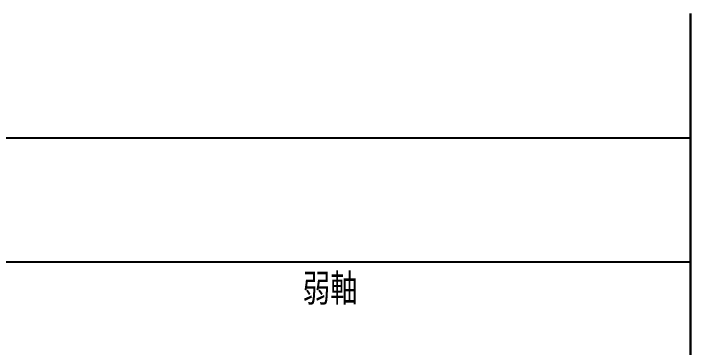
# Model space of a CAD drawing. Extents: x -668440 to 1010955, y -1678500 to 210463.
# Drawn here: x -617175 to -597578, y -986524 to -976843 of the extents above; entities that cross this region are included whole.
import ezdxf
from ezdxf.enums import TextEntityAlignment as Align

# ---------------------------------------------------------------- set-up
doc = ezdxf.new("R2010")
doc.units = 0
doc.header["$MEASUREMENT"] = 0
doc.layers.get('0').update_dxf_attribs({"color": 3, "linetype": 'CONTINUOUS'})
doc.layers.add('00_ADDL', color=253, linetype='CONTINUOUS', plot=False)
doc.layers.add('_1-1_L-CL', color=3, linetype='CONTINUOUS')
doc.layers.add('_1-B_TXT1', color=3, linetype='CONTINUOUS')
doc.styles.add('S020', font='simplex.shx', dxfattribs={"width": 0.8, "height": 100, "bigfont": 'extfont2.shx'})

# ---------------------------------------------------------------- blocks, each defined once
blk = doc.blocks.new('剛接合部C1Y')
at = {"layer": '00_ADDL'}
blk.add_line((-226827.6965036681, -407169.0750706195), (-226827.6965036682, -402309.0750706281), dxfattribs=at)
at = {"layer": '_1-1_L-CL'}
for p, q in [((-226827.6965036682, -402309.075070628), (-226827.6965036681, -413694.0750706191)), ((-232913.8482518356, -402669.0750706197), (-226827.6965036681, -402669.0750706197)), ((-232913.8482518356, -403029.0750706116), (-226827.6965036681, -403029.0750706116))]:
    blk.add_line(p, q, dxfattribs=at)
at = {"layer": '_1-B_TXT1', "style": 'S020', "width": 0.7999999999999999}
blk.add_text('弱軸', height=89.99999999999999, dxfattribs=at).set_placement((-227870.7723777519, -403180.0023396055), align=Align.BOTTOM_CENTER)

msp = doc.modelspace()

# ---------------------------------------------------------------- block references
at = {"xscale": 10, "yscale": 10, "zscale": 10}
msp.add_blockref('剛接合部C1Y', (1670698.684199772, 3046247.358429184, 5600.000000000002), dxfattribs=at)

doc.saveas('drawing.dxf')
